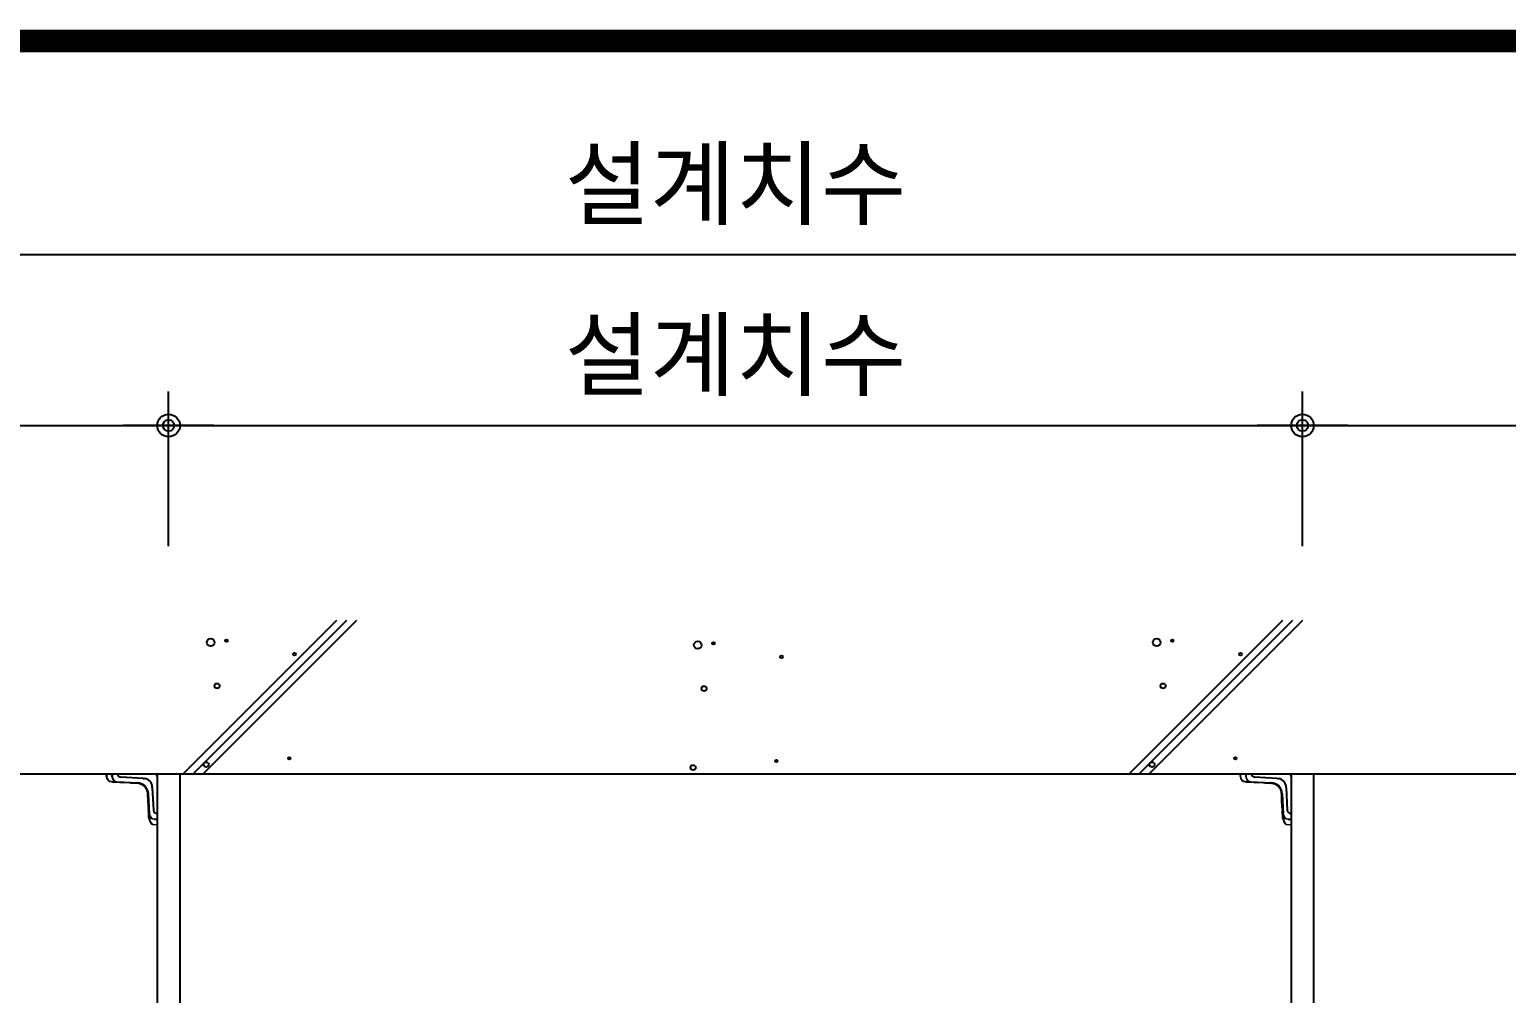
# Model space of a CAD drawing. Extents: x -256 to 8104, y -176 to 5714.
# Drawn here: x 3159 to 3810, y 3604 to 4029 of the extents above; entities that cross this region are included whole.
import ezdxf

# ---------------------------------------------------------------- set-up
doc = ezdxf.new("R2010")
doc.units = 0
doc.header["$LTSCALE"] = 30
doc.layers.get('0').update_dxf_attribs({"linetype": 'CONTINUOUS'})
doc.layers.get('DEFPOINTS').update_dxf_attribs({"linetype": 'CONTINUOUS'})
for name, color, linetype in [('0_toilet', 6, 'CONTINUOUS'), ('DIM', 7, 'CONTINUOUS'), ('경첩', 4, 'CONTINUOUS'), ('해치', 8, 'CONTINUOUS')]:
    doc.layers.add(name, color=color, linetype=linetype)
doc.styles.add('돋움', font='malgun.ttf')
doc.dimstyles.new('10', dxfattribs={"dimscale": 10, "dimtxt": 3, "dimasz": 1, "dimexe": 1.5, "dimexo": 2, "dimgap": 1, "dimtad": 1, "dimdec": 0, "dimlunit": 6, "dimtxsty": '돋움', "dimblk": 'DIMDOT', "dimcen": -1, "dimdle": 1.5, "dimclrt": 3, "dimazin": 3, "dimtfac": 1, "dimtdec": 0, "dimtix": 1, "dimtmove": 2, "dimatfit": 3, "dimldrblk": 'DIMDOT', "dimarcsym": 0})

# ---------------------------------------------------------------- blocks, each defined once
blk = doc.blocks.new('DIMDOT')
at = {"linetype": 'Continuous'}
blk.add_line((-2, 0), (2, 0), dxfattribs=at)
for radius in [0.5, 0.25]:
    blk.add_circle((0, 0), radius, dxfattribs=at)
blk = doc.blocks.new('*D427')
at = {"layer": 'DEFPOINTS', "color": 0}
for p in [(158946.52, 9290.94), (158446.52, 9217.81), (158946.52, 9217.81)]:
    blk.add_point(p, dxfattribs=at)
at = {"layer": 'DIM', "color": 0, "lineweight": -2, "ltscale": 10}
for p, q in [((158446.52, 9237.81), (158446.52, 9305.94)), ((158946.52, 9237.81), (158946.52, 9305.94)), ((158456.52, 9290.94), (158936.52, 9290.94))]:
    blk.add_line(p, q, dxfattribs=at)
at = {"layer": 'DIM', "color": 0, "lineweight": -2, "xscale": 10, "yscale": 10, "zscale": 10, "rotation": 180}
blk.add_blockref('DIMDOT', (158446.52, 9290.94), dxfattribs=at)
at = {"layer": 'DIM', "color": 0, "lineweight": -2, "xscale": 10, "yscale": 10, "zscale": 10}
blk.add_blockref('DIMDOT', (158946.52, 9290.94), dxfattribs=at)
at = {"layer": 'DIM', "color": 3, "insert": (158696.52, 9320.6), "char_height": 30, "attachment_point": 5, "style": '돋움'}
blk.add_mtext('설계치수', dxfattribs=at)
blk = doc.blocks.new('*D428')
at = {"layer": 'DEFPOINTS', "color": 0}
for p in [(158946.52, 9366.27), (157446.52, 9217.81), (158946.52, 9217.81)]:
    blk.add_point(p, dxfattribs=at)
at = {"layer": 'DIM', "color": 0, "lineweight": -2, "ltscale": 10}
for p, q in [((157446.52, 9237.81), (157446.52, 9381.27)), ((158946.52, 9237.81), (158946.52, 9381.27)), ((157456.52, 9366.27), (158936.52, 9366.27))]:
    blk.add_line(p, q, dxfattribs=at)
at = {"layer": 'DIM', "color": 0, "lineweight": -2, "xscale": 10, "yscale": 10, "zscale": 10, "rotation": 180}
blk.add_blockref('DIMDOT', (157446.52, 9366.27), dxfattribs=at)
at = {"layer": 'DIM', "color": 0, "lineweight": -2, "xscale": 10, "yscale": 10, "zscale": 10}
blk.add_blockref('DIMDOT', (158946.52, 9366.27), dxfattribs=at)
at = {"layer": 'DIM', "color": 3, "insert": (158196.52, 9395.93), "char_height": 30, "attachment_point": 5, "style": '돋움'}
blk.add_mtext('설계치수', dxfattribs=at)
blk = doc.blocks.new('*D429')
at = {"layer": 'DEFPOINTS', "color": 0}
for p in [(158446.52, 9290.94), (157946.52, 9217.81), (158446.52, 9217.81)]:
    blk.add_point(p, dxfattribs=at)
at = {"layer": 'DIM', "color": 0, "lineweight": -2, "ltscale": 10}
for p, q in [((157946.52, 9237.81), (157946.52, 9305.94)), ((158446.52, 9237.81), (158446.52, 9305.94)), ((157956.52, 9290.94), (158436.52, 9290.94))]:
    blk.add_line(p, q, dxfattribs=at)
at = {"layer": 'DIM', "color": 0, "lineweight": -2, "xscale": 10, "yscale": 10, "zscale": 10, "rotation": 180}
blk.add_blockref('DIMDOT', (157946.52, 9290.94), dxfattribs=at)
at = {"layer": 'DIM', "color": 0, "lineweight": -2, "xscale": 10, "yscale": 10, "zscale": 10}
blk.add_blockref('DIMDOT', (158446.52, 9290.94), dxfattribs=at)
at = {"layer": 'DIM', "color": 3, "insert": (158196.52, 9320.6), "char_height": 30, "attachment_point": 5, "style": '돋움'}
blk.add_mtext('설계치수', dxfattribs=at)
blk = doc.blocks.new('*D430')
at = {"layer": 'DEFPOINTS', "color": 0}
for p in [(157946.52, 9290.94), (157446.52, 9217.81), (157946.52, 9217.81)]:
    blk.add_point(p, dxfattribs=at)
at = {"layer": 'DIM', "color": 0, "lineweight": -2, "ltscale": 10}
for p, q in [((157446.52, 9237.81), (157446.52, 9305.94)), ((157946.52, 9237.81), (157946.52, 9305.94)), ((157456.52, 9290.94), (157936.52, 9290.94))]:
    blk.add_line(p, q, dxfattribs=at)
at = {"layer": 'DIM', "color": 0, "lineweight": -2, "xscale": 10, "yscale": 10, "zscale": 10, "rotation": 180}
blk.add_blockref('DIMDOT', (157446.52, 9290.94), dxfattribs=at)
at = {"layer": 'DIM', "color": 0, "lineweight": -2, "xscale": 10, "yscale": 10, "zscale": 10}
blk.add_blockref('DIMDOT', (157946.52, 9290.94), dxfattribs=at)
at = {"layer": 'DIM', "color": 3, "insert": (157696.52, 9320.6), "char_height": 30, "attachment_point": 5, "style": '돋움'}
blk.add_mtext('설계치수', dxfattribs=at)
blk = doc.blocks.new('EDGE_16', base_point=(154726.29, 5436.32))
blk.add_line((157446.52, 9137.37), (158946.52, 9137.37))
at = {"color": 4}
for p, q in [((157935.25, 9135.29), (157925.53, 9135.88)), ((157935.25, 9135.29), (157935.93, 9135.29)), ((157939.34, 9131.43), (157939.84, 9121.4)), ((158435.2, 9135.29), (158425.48, 9135.88)), ((158435.2, 9135.29), (158435.88, 9135.29)), ((158439.29, 9131.43), (158439.79, 9121.4))]:
    blk.add_line(p, q, dxfattribs=at)
at = {"color": 8, "const_width": 10}
blk.add_lwpolyline([(157210.45, 9460.48), (160558.27, 9460.48)], dxfattribs=at)
at = {"color": 4}
for centre, radius, start, end in [((157925.62, 9137.49), 1.61, 184.02269, 266.84997), ((158425.57, 9137.49), 1.61, 184.02269, 266.84997), ((157935.68, 9131.64), 3.66, 356.64811, 86.2207), ((158435.63, 9131.64), 3.66, 356.64811, 86.2207), ((157941.48, 9121.57), 1.65, 186.1664, 269.59836), ((158441.43, 9121.57), 1.65, 186.1664, 269.59836)]:
    blk.add_arc(centre, radius, start, end, dxfattribs=at)
at = {"layer": '0_toilet'}
for p, q in [((157941.52, 9137.37), (157941.52, 8412.37)), ((157951.52, 9137.37), (157951.52, 8412.37)), ((158441.47, 9137.37), (158441.47, 8412.37)), ((158451.57, 8412.36), (158451.57, 9137.36))]:
    blk.add_line(p, q, dxfattribs=at)
at = {"layer": '경첩', "color": 4, "linetype": 'Continuous', "lineweight": 15}
for p, q in [((157919.02, 9136.23), (157919.02, 9137.37)), ((157919.02, 9137.37), (157919.27, 9137.37)), ((157919.27, 9137.37), (157919.27, 9136.23)), ((157919.27, 9137.37), (157921.42, 9137.37)), ((157921.42, 9137.37), (157921.42, 9136.12)), ((157921.52, 9136.12), (157921.52, 9137.37)), ((157921.52, 9137.37), (157921.77, 9137.37)), ((157921.77, 9137.37), (157921.77, 9136.12)), ((157940.02, 9137.37), (157921.77, 9137.37)), ((158418.97, 9136.23), (158418.97, 9137.37)), ((158418.97, 9137.37), (158419.22, 9137.37)), ((158419.22, 9137.37), (158419.22, 9136.23)), ((158419.22, 9137.37), (158421.37, 9137.37)), ((158421.37, 9137.37), (158421.37, 9136.12)), ((158421.47, 9136.12), (158421.47, 9137.37)), ((158421.47, 9137.37), (158421.72, 9137.37)), ((158421.72, 9137.37), (158421.72, 9136.12)), ((158439.97, 9137.37), (158421.72, 9137.37)), ((157919.27, 9136.23), (157919.02, 9136.23)), ((157923.76, 9133.77), (157921.26, 9133.89)), ((157921.27, 9134.14), (157922.72, 9134.07)), ((157921.42, 9136.12), (157921.52, 9136.12)), ((157921.52, 9136.12), (157921.77, 9136.12)), ((157921.76, 9133.69), (157921.92, 9133.86)), ((157921.76, 9133.69), (157921.84, 9133.61)), ((157925.05, 9133.46), (157921.84, 9133.61)), ((157932.73, 9133.35), (157923.76, 9133.77)), ((157923.77, 9134.02), (157932.75, 9133.59)), ((157925.05, 9133.46), (157925.29, 9133.7)), ((157925.73, 9133.43), (157925.97, 9133.66)), ((157926.07, 9133.41), (157926.31, 9133.65)), ((157926.74, 9133.38), (157926.98, 9133.62)), ((157929.44, 9133.25), (157926.74, 9133.38)), ((157929.44, 9133.25), (157929.68, 9133.49)), ((157930.12, 9133.22), (157930.36, 9133.46)), ((157930.46, 9133.2), (157930.7, 9133.44)), ((157931.13, 9133.17), (157931.37, 9133.41)), ((157932.48, 9133.11), (157931.13, 9133.17)), ((157932.48, 9133.11), (157932.72, 9133.35)), ((157932.72, 9133.1), (157932.48, 9133.11)), ((157933.73, 9132.94), (157933.93, 9133.14)), ((157934.26, 9132.76), (157934.45, 9132.95)), ((157934.51, 9132.66), (157934.69, 9132.84)), ((157934.97, 9132.41), (157935.15, 9132.59)), ((157935.18, 9132.27), (157935.36, 9132.45)), ((157936.27, 9131.24), (157936.45, 9131.42)), ((157936.42, 9131.03), (157936.6, 9131.21)), ((157936.69, 9130.59), (157936.87, 9130.78)), ((157936.8, 9130.36), (157936.99, 9130.55)), ((157941.52, 9117.62), (157941.52, 9135.87)), ((158419.22, 9136.23), (158418.97, 9136.23)), ((158423.71, 9133.77), (158421.21, 9133.89)), ((158421.22, 9134.14), (158422.67, 9134.07)), ((158421.37, 9136.12), (158421.47, 9136.12)), ((158421.47, 9136.12), (158421.72, 9136.12)), ((158421.71, 9133.69), (158421.87, 9133.86)), ((158421.71, 9133.69), (158421.79, 9133.61)), ((158425, 9133.46), (158421.79, 9133.61)), ((158432.68, 9133.35), (158423.71, 9133.77)), ((158423.72, 9134.02), (158432.7, 9133.59)), ((158425, 9133.46), (158425.24, 9133.7)), ((158425.68, 9133.43), (158425.92, 9133.66)), ((158426.02, 9133.41), (158426.26, 9133.65)), ((158426.69, 9133.38), (158426.93, 9133.62)), ((158429.39, 9133.25), (158426.69, 9133.38)), ((158429.39, 9133.25), (158429.63, 9133.49)), ((158430.07, 9133.22), (158430.31, 9133.46)), ((158430.41, 9133.2), (158430.65, 9133.44)), ((158431.08, 9133.17), (158431.32, 9133.41)), ((158432.43, 9133.11), (158431.08, 9133.17)), ((158432.43, 9133.11), (158432.67, 9133.35)), ((158432.67, 9133.1), (158432.43, 9133.11)), ((158433.68, 9132.94), (158433.88, 9133.14)), ((158434.21, 9132.76), (158434.4, 9132.95)), ((158434.46, 9132.66), (158434.64, 9132.84)), ((158434.92, 9132.41), (158435.1, 9132.59)), ((158435.13, 9132.27), (158435.31, 9132.45)), ((158436.22, 9131.24), (158436.4, 9131.42)), ((158436.37, 9131.03), (158436.55, 9131.21)), ((158436.64, 9130.59), (158436.82, 9130.78)), ((158436.75, 9130.36), (158436.94, 9130.55)), ((158441.47, 9117.62), (158441.47, 9135.87)), ((157936.97, 9129.96), (157937.16, 9130.15)), ((157937.33, 9129.64), (157937.12, 9129.44)), ((157937.12, 9129.43), (157937.33, 9129.64)), ((157937.2, 9129.06), (157937.41, 9129.28)), ((157937.22, 9128.84), (157937.45, 9129.06)), ((157937.27, 9127.93), (157937.24, 9128.57)), ((157937.27, 9127.93), (157937.51, 9128.17)), ((157937.28, 9127.83), (157937.27, 9127.93)), ((157937.28, 9127.83), (157937.52, 9128.07)), ((157937.29, 9127.49), (157937.28, 9127.83)), ((157937.29, 9127.49), (157937.53, 9127.73)), ((157937.3, 9127.39), (157937.29, 9127.49)), ((157937.3, 9127.39), (157937.54, 9127.63)), ((157937.34, 9126.47), (157937.3, 9127.39)), ((157937.34, 9126.47), (157937.58, 9126.71)), ((157937.35, 9126.23), (157937.59, 9126.47)), ((157937.37, 9125.81), (157937.35, 9126.23)), ((157937.37, 9125.81), (157937.61, 9126.05)), ((157937.37, 9125.8), (157937.61, 9126.04)), ((157937.51, 9122.93), (157937.37, 9125.8)), ((157937.92, 9119.61), (157937.49, 9128.59)), ((157937.74, 9128.6), (157938.17, 9119.62)), ((158436.92, 9129.96), (158437.11, 9130.15)), ((158437.28, 9129.64), (158437.07, 9129.44)), ((158437.07, 9129.43), (158437.28, 9129.64)), ((158437.15, 9129.06), (158437.36, 9129.28)), ((158437.17, 9128.84), (158437.4, 9129.06)), ((158437.22, 9127.93), (158437.19, 9128.57)), ((158437.22, 9127.93), (158437.46, 9128.17)), ((158437.23, 9127.83), (158437.22, 9127.93)), ((158437.23, 9127.83), (158437.47, 9128.07)), ((158437.24, 9127.49), (158437.23, 9127.83)), ((158437.24, 9127.49), (158437.48, 9127.73)), ((158437.25, 9127.39), (158437.24, 9127.49)), ((158437.25, 9127.39), (158437.49, 9127.63)), ((158437.29, 9126.47), (158437.25, 9127.39)), ((158437.29, 9126.47), (158437.53, 9126.71)), ((158437.3, 9126.23), (158437.54, 9126.47)), ((158437.32, 9125.81), (158437.3, 9126.23)), ((158437.32, 9125.81), (158437.56, 9126.05)), ((158437.32, 9125.8), (158437.56, 9126.04)), ((158437.46, 9122.93), (158437.32, 9125.8)), ((158437.87, 9119.61), (158437.44, 9128.59)), ((158437.69, 9128.6), (158438.12, 9119.62)), ((157937.51, 9122.93), (157937.75, 9123.17)), ((157937.53, 9122.59), (157937.76, 9122.83)), ((157937.56, 9121.92), (157937.53, 9122.59)), ((157937.56, 9121.92), (157937.8, 9122.16)), ((157937.57, 9121.58), (157937.81, 9121.82)), ((157937.61, 9120.91), (157937.84, 9121.14)), ((157937.73, 9118.2), (157937.61, 9120.91)), ((157937.73, 9118.2), (157937.97, 9118.44)), ((157937.84, 9117.61), (157938, 9117.77)), ((157938.03, 9117.11), (157937.92, 9119.61)), ((157938.22, 9118.57), (157938.28, 9117.12)), ((157940.26, 9117.62), (157941.52, 9117.62)), ((157940.26, 9117.37), (157940.26, 9117.62)), ((157941.52, 9117.62), (157941.52, 9117.37)), ((158437.46, 9122.93), (158437.7, 9123.17)), ((158437.48, 9122.59), (158437.71, 9122.83)), ((158437.51, 9121.92), (158437.48, 9122.59)), ((158437.51, 9121.92), (158437.75, 9122.16)), ((158437.52, 9121.58), (158437.76, 9121.82)), ((158437.56, 9120.91), (158437.79, 9121.14)), ((158437.68, 9118.2), (158437.56, 9120.91)), ((158437.68, 9118.2), (158437.92, 9118.44)), ((158437.79, 9117.61), (158437.95, 9117.77)), ((158437.98, 9117.11), (158437.87, 9119.61)), ((158438.17, 9118.57), (158438.23, 9117.12)), ((158440.21, 9117.62), (158441.47, 9117.62)), ((158440.21, 9117.37), (158440.21, 9117.62)), ((158441.47, 9117.62), (158441.47, 9117.37)), ((157941.52, 9117.37), (157940.26, 9117.37)), ((157940.27, 9117.37), (157940.27, 9117.27)), ((157940.27, 9117.27), (157941.52, 9117.27)), ((157940.38, 9115.12), (157941.52, 9115.12)), ((157940.38, 9115.12), (157940.38, 9114.87)), ((157941.52, 9114.87), (157940.38, 9114.87)), ((157941.52, 9117.27), (157941.52, 9115.12)), ((157941.52, 9115.12), (157941.52, 9114.87)), ((158441.47, 9117.37), (158440.21, 9117.37)), ((158440.22, 9117.37), (158440.22, 9117.27)), ((158440.22, 9117.27), (158441.47, 9117.27)), ((158440.33, 9115.12), (158441.47, 9115.12)), ((158440.33, 9115.12), (158440.33, 9114.87)), ((158441.47, 9114.87), (158440.33, 9114.87)), ((158441.47, 9117.27), (158441.47, 9115.12)), ((158441.47, 9115.12), (158441.47, 9114.87))]:
    blk.add_line(p, q, dxfattribs=at)
at = {"layer": '경첩', "color": 4, "linetype": 'Continuous', "lineweight": 15, "flags": 128}
for points in [[(157921.27, 9134.14), (157921.27, 9134.09), (157921.27, 9134.04), (157921.27, 9134), (157921.26, 9133.96), (157921.26, 9133.93), (157921.26, 9133.91), (157921.26, 9133.89), (157921.26, 9133.89)], [(157923.76, 9133.77), (157923.76, 9133.77), (157923.76, 9133.79), (157923.76, 9133.81), (157923.76, 9133.84), (157923.77, 9133.88), (157923.77, 9133.92), (157923.77, 9133.97), (157923.77, 9134.02)], [(157925.73, 9133.43), (157925.72, 9133.43), (157925.68, 9133.43), (157925.62, 9133.43), (157925.53, 9133.43), (157925.43, 9133.44), (157925.31, 9133.44), (157925.19, 9133.45), (157925.05, 9133.46)], [(157926.74, 9133.38), (157926.63, 9133.38), (157926.51, 9133.39), (157926.4, 9133.39), (157926.31, 9133.4), (157926.23, 9133.4), (157926.16, 9133.4), (157926.11, 9133.41), (157926.08, 9133.41), (157926.07, 9133.41)], [(157930.12, 9133.22), (157930.11, 9133.22), (157930.07, 9133.22), (157930, 9133.22), (157929.92, 9133.23), (157929.82, 9133.23), (157929.7, 9133.24), (157929.58, 9133.24), (157929.44, 9133.25)], [(157931.13, 9133.17), (157931, 9133.18), (157930.87, 9133.18), (157930.76, 9133.19), (157930.65, 9133.19), (157930.57, 9133.2), (157930.51, 9133.2), (157930.47, 9133.2), (157930.46, 9133.2)], [(157932.73, 9133.35), (157932.73, 9133.35), (157932.74, 9133.36), (157932.74, 9133.39), (157932.74, 9133.42), (157932.74, 9133.46), (157932.74, 9133.5), (157932.74, 9133.55), (157932.75, 9133.59)], [(158421.22, 9134.14), (158421.22, 9134.09), (158421.22, 9134.04), (158421.22, 9134), (158421.21, 9133.96), (158421.21, 9133.93), (158421.21, 9133.91), (158421.21, 9133.89), (158421.21, 9133.89)], [(158423.71, 9133.77), (158423.71, 9133.77), (158423.71, 9133.79), (158423.71, 9133.81), (158423.71, 9133.84), (158423.72, 9133.88), (158423.72, 9133.92), (158423.72, 9133.97), (158423.72, 9134.02)], [(158425.68, 9133.43), (158425.67, 9133.43), (158425.63, 9133.43), (158425.57, 9133.43), (158425.48, 9133.43), (158425.38, 9133.44), (158425.26, 9133.44), (158425.14, 9133.45), (158425, 9133.46)], [(158426.69, 9133.38), (158426.58, 9133.38), (158426.46, 9133.39), (158426.35, 9133.39), (158426.26, 9133.4), (158426.18, 9133.4), (158426.11, 9133.4), (158426.06, 9133.41), (158426.03, 9133.41), (158426.02, 9133.41)], [(158430.07, 9133.22), (158430.06, 9133.22), (158430.02, 9133.22), (158429.95, 9133.22), (158429.87, 9133.23), (158429.77, 9133.23), (158429.65, 9133.24), (158429.53, 9133.24), (158429.39, 9133.25)], [(158431.08, 9133.17), (158430.95, 9133.18), (158430.82, 9133.18), (158430.71, 9133.19), (158430.6, 9133.19), (158430.52, 9133.2), (158430.46, 9133.2), (158430.42, 9133.2), (158430.41, 9133.2)], [(158432.68, 9133.35), (158432.68, 9133.35), (158432.69, 9133.36), (158432.69, 9133.39), (158432.69, 9133.42), (158432.69, 9133.46), (158432.69, 9133.5), (158432.69, 9133.55), (158432.7, 9133.59)], [(157937.12, 9129.43), (157937.12, 9129.43), (157937.12, 9129.43)], [(157937.22, 9128.84), (157937.2, 9129), (157937.2, 9129.06)], [(157937.35, 9126.23), (157937.35, 9126.31), (157937.35, 9126.39), (157937.34, 9126.47)], [(157937.37, 9125.8), (157937.37, 9125.8), (157937.37, 9125.81)], [(157937.49, 9128.59), (157937.5, 9128.59), (157937.51, 9128.59), (157937.54, 9128.59), (157937.57, 9128.59), (157937.6, 9128.59), (157937.65, 9128.59), (157937.69, 9128.6), (157937.74, 9128.6)], [(158437.07, 9129.43), (158437.07, 9129.43), (158437.07, 9129.43)], [(158437.17, 9128.84), (158437.15, 9129), (158437.15, 9129.06)], [(158437.3, 9126.23), (158437.3, 9126.31), (158437.3, 9126.39), (158437.29, 9126.47)], [(158437.32, 9125.8), (158437.32, 9125.8), (158437.32, 9125.81)], [(158437.44, 9128.59), (158437.45, 9128.59), (158437.46, 9128.59), (158437.49, 9128.59), (158437.52, 9128.59), (158437.55, 9128.59), (158437.6, 9128.59), (158437.64, 9128.6), (158437.69, 9128.6)], [(157937.61, 9120.91), (157937.6, 9121.04), (157937.59, 9121.16), (157937.59, 9121.28), (157937.58, 9121.38), (157937.58, 9121.47), (157937.58, 9121.53), (157937.57, 9121.57), (157937.57, 9121.58)], [(157937.76, 9117.69), (157937.75, 9117.8), (157937.75, 9117.92), (157937.74, 9118.06), (157937.73, 9118.2)], [(157937.76, 9117.69), (157937.78, 9117.67), (157937.79, 9117.66), (157937.81, 9117.64), (157937.82, 9117.63), (157937.83, 9117.62), (157937.84, 9117.61), (157937.84, 9117.61), (157937.84, 9117.61)], [(157937.92, 9119.61), (157937.92, 9119.61), (157937.94, 9119.61), (157937.96, 9119.62), (157937.99, 9119.62), (157938.03, 9119.62), (157938.07, 9119.62), (157938.12, 9119.62), (157938.17, 9119.62)], [(158437.56, 9120.91), (158437.55, 9121.04), (158437.54, 9121.16), (158437.54, 9121.28), (158437.53, 9121.38), (158437.53, 9121.47), (158437.53, 9121.53), (158437.52, 9121.57), (158437.52, 9121.58)], [(158437.71, 9117.69), (158437.7, 9117.8), (158437.7, 9117.92), (158437.69, 9118.06), (158437.68, 9118.2)], [(158437.71, 9117.69), (158437.73, 9117.67), (158437.74, 9117.66), (158437.76, 9117.64), (158437.77, 9117.63), (158437.78, 9117.62), (158437.79, 9117.61), (158437.79, 9117.61), (158437.79, 9117.61)], [(158437.87, 9119.61), (158437.87, 9119.61), (158437.89, 9119.61), (158437.91, 9119.62), (158437.94, 9119.62), (158437.98, 9119.62), (158438.02, 9119.62), (158438.07, 9119.62), (158438.12, 9119.62)], [(157938.28, 9117.12), (157938.24, 9117.12), (157938.19, 9117.12), (157938.15, 9117.12), (157938.11, 9117.12), (157938.08, 9117.12), (157938.05, 9117.11), (157938.04, 9117.11), (157938.03, 9117.11)], [(158438.23, 9117.12), (158438.19, 9117.12), (158438.14, 9117.12), (158438.1, 9117.12), (158438.06, 9117.12), (158438.03, 9117.12), (158438, 9117.11), (158437.99, 9117.11), (158437.98, 9117.11)]]:
    blk.add_lwpolyline(points, dxfattribs=at)
at = {"layer": '경첩', "color": 4, "linetype": 'Continuous', "lineweight": 15}
for centre, radius, start, end in [((157940.02, 9135.87), 1.5, 0, 90), ((158439.97, 9135.87), 1.5, 0, 90), ((157921.37, 9136.23), 2.35, 180, 267.30166), ((157921.37, 9136.23), 2.1, 180, 267.30166), ((157923.87, 9136.12), 2.35, 180, 267.30166), ((157923.87, 9136.12), 2.1, 180, 267.30166), ((157932.5, 9128.35), 4.75, 75, 87.30166), ((157932.5, 9128.35), 5, 2.69834, 87.30166), ((157932.5, 9128.35), 5.25, 2.69834, 87.30166), ((157932.5, 9128.35), 4.75, 68.24939, 75.00018), ((157932.5, 9128.35), 4.75, 58.70023, 65.00519), ((157932.5, 9128.35), 4.75, 55.61419, 58.70089), ((157932.5, 9128.35), 4.75, 37.43916, 55.61511), ((157932.5, 9128.35), 4.75, 34.38551, 37.43877), ((157932.5, 9128.35), 4.75, 28.17355, 34.38489), ((158421.32, 9136.23), 2.35, 180, 267.30166), ((158421.32, 9136.23), 2.1, 180, 267.30166), ((158423.82, 9136.12), 2.35, 180, 267.30166), ((158423.82, 9136.12), 2.1, 180, 267.30166), ((158432.45, 9128.35), 4.75, 75, 87.30166), ((158432.45, 9128.35), 5, 2.69834, 87.30166), ((158432.45, 9128.35), 5.25, 2.69834, 87.30166), ((158432.45, 9128.35), 4.75, 68.24939, 75.00018), ((158432.45, 9128.35), 4.75, 58.70023, 65.00519), ((158432.45, 9128.35), 4.75, 55.61419, 58.70089), ((158432.45, 9128.35), 4.75, 37.43916, 55.61511), ((158432.45, 9128.35), 4.75, 34.38551, 37.43877), ((158432.45, 9128.35), 4.75, 28.17355, 34.38489), ((157932.5, 9128.35), 4.75, 19.76602, 24.99481), ((157932.5, 9128.35), 4.75, 13.24314, 19.76602), ((157932.5, 9128.35), 4.75, 8.6056, 13.16233), ((157932.5, 9128.35), 4.75, 2.69834, 5.90882), ((158432.45, 9128.35), 4.75, 19.76602, 24.99481), ((158432.45, 9128.35), 4.75, 13.24314, 19.76602), ((158432.45, 9128.35), 4.75, 8.6056, 13.16233), ((158432.45, 9128.35), 4.75, 2.69834, 5.90882), ((157940.26, 9119.72), 2.35, 182.69834, 270), ((157940.26, 9119.72), 2.1, 182.69834, 270), ((158440.21, 9119.72), 2.35, 182.69834, 270), ((158440.21, 9119.72), 2.1, 182.69834, 270), ((157940.38, 9117.22), 2.35, 182.69834, 270), ((157940.38, 9117.22), 2.1, 182.69834, 270), ((158440.33, 9117.22), 2.35, 182.69834, 270), ((158440.33, 9117.22), 2.1, 182.69834, 270)]:
    blk.add_arc(centre, radius, start, end, dxfattribs=at)
at = {"layer": '해치'}
for p, q in [((157952.98, 9137.37), (158020.72, 9205.11)), ((157961.8, 9137.37), (158029.54, 9205.11)), ((158370.1, 9137.37), (158437.84, 9205.11)), ((158378.92, 9137.37), (158446.66, 9205.11))]:
    blk.add_line(p, q, dxfattribs=at)
at = {"layer": '해치', "color": 2}
for p, q in [((157957.39, 9137.37), (158025.13, 9205.11)), ((158374.51, 9137.37), (158442.25, 9205.11))]:
    blk.add_line(p, q, dxfattribs=at)
at = {"layer": '해치'}
for centre, radius in [((157965.09, 9195.33), 1.68), ((157972.04, 9196.11), 0.56), ((158179.84, 9194.15), 1.68), ((158382.22, 9195.33), 1.68), ((158389.16, 9196.11), 0.56), ((158002.04, 9190.15), 0.56), ((158186.78, 9194.93), 0.56), ((158216.78, 9188.97), 0.56), ((158419.16, 9190.15), 0.56), ((157967.89, 9176.16), 1.12), ((158182.63, 9174.98), 1.12), ((158385.02, 9176.16), 1.12), ((157999.8, 9144.27), 0.559), ((158214.54, 9143.09), 0.559), ((158416.92, 9144.27), 0.559), ((157963.08, 9141.49), 1.12), ((158177.82, 9140.17), 1.12), ((158380.21, 9141.49), 1.12)]:
    blk.add_circle(centre, radius, dxfattribs=at)
at = {"layer": 'DIM', "ltscale": 10}
for base, p1, p2, picture, middle in [((158946.52, 9366.27), (157446.52, 9217.81), (158946.52, 9217.81), '*D428', (158196.52, 9395.93)), ((157946.52, 9290.94), (157446.52, 9217.81), (157946.52, 9217.81), '*D430', (157696.52, 9320.6)), ((158446.52, 9290.94), (157946.52, 9217.81), (158446.52, 9217.81), '*D429', (158196.52, 9320.6)), ((158946.52, 9290.94), (158446.52, 9217.81), (158946.52, 9217.81), '*D427', (158696.52, 9320.6))]:
    dim = blk.add_linear_dim(base=base, p1=p1, p2=p2, text='설계치수', dimstyle='10', override={"dimtxsty": '돋움'}, dxfattribs=at)
    dim.commit()
    dim.dimension.update_dxf_attribs({"geometry": picture, "text_midpoint": middle})

msp = doc.modelspace()

# ---------------------------------------------------------------- block references
msp.add_blockref('EDGE_16', (0, 0))

doc.saveas('drawing.dxf')
